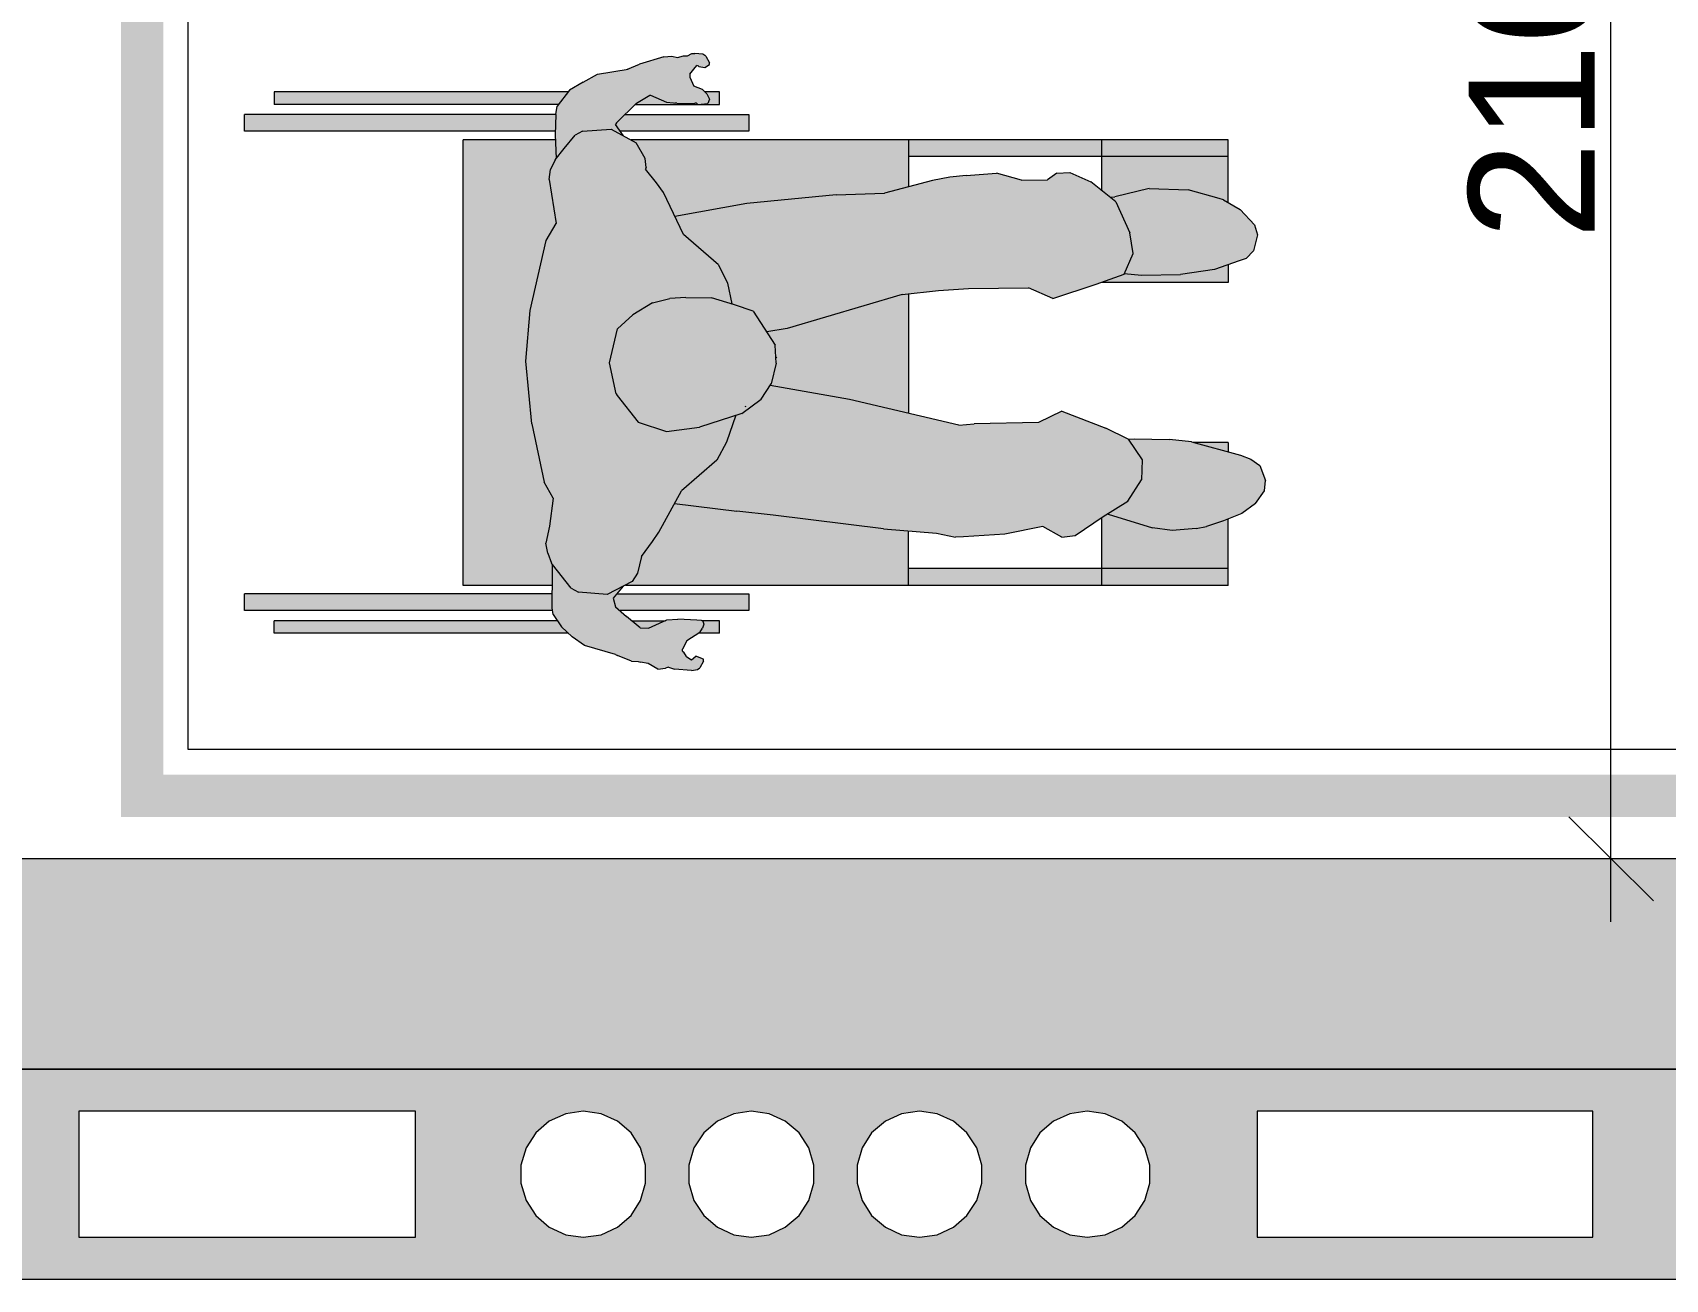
# Model space of a CAD drawing. Header units: millimetres. Extents: x 5493291 to 5652041, y -5155064 to -5098765.
# Drawn here: x 5600001 to 5601944, y -5118491 to -5117009 of the extents above; entities that cross this region are included whole.
import ezdxf

# ---------------------------------------------------------------- set-up
doc = ezdxf.new("R2010")
doc.units = ezdxf.units.MM
doc.header["$MEASUREMENT"] = 0
doc.layers.add('Drawing & Figure', color=7, linetype='Continuous')
doc.layers.add('Drawing & Figure_Pen_No__1', color=7, linetype='Continuous', lineweight=13)
doc.layers.add('Drawing & Figure_Pen_No__145', color=7, linetype='Continuous', lineweight=13, true_color=0x0077b0)
doc.layers.add('Drawing & Figure_Pen_No__62', color=7, linetype='Continuous', lineweight=13, true_color=0xaaaaaa)
doc.styles.add('GENERATED_STYLE_2', font='arial.ttf')

msp = doc.modelspace()

# ---------------------------------------------------------------- hatches: boundary and pattern name
at = {"layer": 'Drawing & Figure', "linetype": 'Continuous', "lineweight": 0, "true_color": 0x7f7f7f}
msp.add_hatch(color=8, dxfattribs=at).paths.add_polyline_path([(5599805.7, -5118241.4), (5602856, -5118241.4), (5602856, -5117991.4), (5599805.7, -5117991.4)])
at = {"layer": 'Drawing & Figure_Pen_No__1', "linetype": 'Continuous', "lineweight": 0, "true_color": 0x000000}
msp.add_hatch(color=18, dxfattribs=at).paths.add_polyline_path([(5600105.7, -5117941.4), (5602556, -5117941.4), (5602556, -5117741.4), (5602506.1, -5117741.4), (5602506.1, -5117891.4), (5600156.2, -5117891.4), (5600156.2, -5115991.3), (5602506.1, -5115991.3), (5602506.1, -5116141.3), (5602556, -5116141.3), (5602556, -5115941.3), (5600105.7, -5115941.3)])
at = {"layer": 'Drawing & Figure_Pen_No__1', "linetype": 'Continuous', "lineweight": 0, "true_color": 0xffffff}
for points in [[(5600764.4, -5117765.6), (5600784.6, -5117767.3), (5600791.8, -5117766.2), (5600794.7, -5117764.1), (5600798.9, -5117756.4), (5600798.9, -5117753.9), (5600790, -5117750.5), (5600784.6, -5117754.8), (5600784.1, -5117754.4), (5600778.7, -5117750.8), (5600775.7, -5117745.6), (5600774, -5117744.5), (5600774, -5117742.1), (5600779.3, -5117731.9), (5600794.7, -5117722.3), (5600797.7, -5117716.9), (5600799.5, -5117712.3), (5600798.3, -5117708.5), (5600796.5, -5117707.7), (5600791.2, -5117707.5), (5600768.6, -5117706.2), (5600755.5, -5117707.3), (5600733.6, -5117717.2), (5600723.5, -5117716.7), (5600707.4, -5117703.1), (5600694.4, -5117691.6), (5600691.4, -5117681.3), (5600703.3, -5117667), (5600714, -5117661.4), (5600720.5, -5117651.5), (5600725.2, -5117631.6), (5600738.3, -5117614), (5600746, -5117603), (5600764.4, -5117568.6), (5600838.7, -5117577.9), (5600882.1, -5117582.8), (5601013.3, -5117598.8), (5601076.3, -5117603.9), (5601098.9, -5117608.6), (5601108.4, -5117608.2), (5601157.7, -5117605.1), (5601202.8, -5117596.3), (5601225.4, -5117608.7), (5601241.4, -5117606.7), (5601274.7, -5117584.4), (5601279.5, -5117581.4), (5601280.7, -5117581.5), (5601333.5, -5117597.8), (5601356.7, -5117601), (5601385.2, -5117598.6), (5601397.7, -5117596.1), (5601417.9, -5117589.3), (5601439.8, -5117580.7), (5601455.9, -5117568.9), (5601466.6, -5117553.8), (5601467.8, -5117541.3), (5601461.2, -5117523.4), (5601450.5, -5117515.9), (5601438.1, -5117511.4), (5601379.9, -5117495.4), (5601353.7, -5117492.6), (5601311.5, -5117491.9), (5601304.4, -5117492.2), (5601277.7, -5117479.1), (5601225.4, -5117459), (5601197.5, -5117472.3), (5601120.9, -5117474), (5601103, -5117475.5), (5600972.9, -5117445.2), (5600878.5, -5117428.5), (5600879.7, -5117426.3), (5600885.6, -5117401.7), (5600884.4, -5117380.5), (5600874.3, -5117364.8), (5600898.7, -5117360.6), (5601035.3, -5117320.2), (5601078.7, -5117315.4), (5601114.3, -5117313.1), (5601185.6, -5117312.1), (5601214.7, -5117325.1), (5601266.4, -5117308.1), (5601299.7, -5117295.9), (5601299.7, -5117295.3), (5601320.4, -5117297.4), (5601366.8, -5117296.5), (5601407.2, -5117290.6), (5601436.3, -5117280.1), (5601444.6, -5117277.2), (5601453.5, -5117268.1), (5601458.3, -5117249.1), (5601454.7, -5117237.3), (5601437.5, -5117219.2), (5601417.9, -5117207.7), (5601412.5, -5117206), (5601375.7, -5117195.6), (5601329.4, -5117194.3), (5601288.4, -5117203.9), (5601283, -5117204.5), (5601259.9, -5117186.1), (5601234.9, -5117175.2), (5601219.5, -5117176), (5601208.2, -5117183.9), (5601177.3, -5117184.1), (5601147.6, -5117176), (5601111.4, -5117178.6), (5601092.3, -5117180.6), (5601071.6, -5117184.5), (5601014.5, -5117199.7), (5600956.9, -5117201.7), (5600850.6, -5117211.9), (5600765, -5117227.3), (5600751.4, -5117198.8), (5600743.1, -5117187.3), (5600730, -5117171.1), (5600730.6, -5117169.1), (5600729.4, -5117158.4), (5600718.7, -5117139.7), (5600703.9, -5117131.7), (5600694.4, -5117118.1), (5600695.5, -5117116.1), (5600719.3, -5117092.5), (5600735.3, -5117083.2), (5600735.9, -5117083.2), (5600754.9, -5117091.3), (5600771.6, -5117093), (5600788.8, -5117092.8), (5600790.6, -5117092.7), (5600792.4, -5117094.1), (5600804.2, -5117093), (5600806, -5117087.8), (5600803.1, -5117081.4), (5600797.7, -5117076.6), (5600787.6, -5117072.5), (5600782.9, -5117061.7), (5600782.9, -5117058.3), (5600782.9, -5117058.3), (5600787.6, -5117052.4), (5600791.2, -5117047.9), (5600791.8, -5117048.1), (5600792.4, -5117047.8), (5600793.6, -5117048.9), (5600800.7, -5117050.1), (5600806, -5117046.7), (5600806, -5117044.7), (5600801.9, -5117036.9), (5600798.3, -5117034.4), (5600788.8, -5117033.7), (5600785.2, -5117033.6), (5600779.9, -5117036.6), (5600775.1, -5117036.3), (5600768, -5117038.4), (5600768, -5117038.4), (5600761.5, -5117036.6), (5600752, -5117037.7), (5600722.9, -5117046.4), (5600708.6, -5117052.4), (5600673, -5117058.3), (5600655.7, -5117067.8), (5600639.7, -5117077.2), (5600624.9, -5117096.2), (5600623.1, -5117106), (5600622.5, -5117130.5), (5600623.7, -5117158.3), (5600622.5, -5117159.9), (5600617.1, -5117171.4), (5600615.3, -5117183.4), (5600623.7, -5117235.7), (5600611.8, -5117256.1), (5600592.8, -5117339.3), (5600587.4, -5117399.3), (5600594.6, -5117474.1), (5600609.4, -5117543.2), (5600620.1, -5117562.4), (5600615.9, -5117595.9), (5600611.2, -5117616), (5600613.6, -5117628), (5600618.3, -5117639.6), (5600619.5, -5117641.4), (5600619.5, -5117651.2), (5600618.9, -5117693), (5600620.1, -5117700.8), (5600630.2, -5117715.4), (5600642.7, -5117727.2), (5600657.5, -5117737.8), (5600694.4, -5117748.2), (5600696.7, -5117749.4), (5600713.4, -5117756.3), (5600721.1, -5117756.6), (5600724.1, -5117757.6), (5600733, -5117759.2), (5600744.8, -5117765.6), (5600753.8, -5117764.6), (5600757.3, -5117763.3)], [(5600288, -5117094.1), (5600817.9, -5117094.1), (5600817.9, -5117079.1), (5600288, -5117079.1)], [(5600853, -5117126.1), (5600853, -5117106.1), (5600253, -5117106.1), (5600253, -5117126.1)], [(5600513.2, -5117666.1), (5601043, -5117666.1), (5601043, -5117136.1), (5600513.2, -5117136.1)], [(5601043, -5117156.1), (5601272.9, -5117156.1), (5601272.9, -5117136.1), (5601043, -5117136.1)], [(5601423.2, -5117136.1), (5601272.9, -5117136.1), (5601272.9, -5117306.1), (5601423.2, -5117306.1)], [(5601423.2, -5117496.1), (5601272.9, -5117496.1), (5601272.9, -5117666.1), (5601423.2, -5117666.1)], [(5601272.9, -5117666.1), (5601272.9, -5117646.1), (5601043, -5117646.1), (5601043, -5117666.1)], [(5600853, -5117696.1), (5600853, -5117676.1), (5600253, -5117676.1), (5600253, -5117696.1)], [(5600288, -5117723.1), (5600817.9, -5117723.1), (5600817.9, -5117708.1), (5600288, -5117708.1)]]:
    msp.add_hatch(color=7, dxfattribs=at).paths.add_polyline_path(points)
at = {"layer": 'Drawing & Figure_Pen_No__1', "linetype": 'Continuous', "lineweight": 0, "true_color": 0x000000}
h = msp.add_hatch(color=18, dxfattribs=at)
h.paths.add_polyline_path([(5599556.2, -5118241.4), (5599556.2, -5118491.4), (5602856, -5118491.4), (5602856, -5118241.4)])
h.paths.add_polyline_path([(5600055.8, -5118441.4), (5600055.8, -5118291.4), (5600456.2, -5118291.4), (5600456.2, -5118441.4)], flags=0)
h.paths.add_polyline_path([(5600588, -5118397.5), (5600581.5, -5118377.1), (5600581.5, -5118355.7), (5600588, -5118335.2), (5600599.3, -5118317.3), (5600615.3, -5118303.3), (5600635, -5118294.4), (5600655.7, -5118291.4), (5600677.1, -5118294.4), (5600696.7, -5118303.3), (5600712.8, -5118317.3), (5600724.1, -5118335.2), (5600730, -5118355.7), (5600730, -5118377.1), (5600724.1, -5118397.5), (5600712.8, -5118415.5), (5600696.7, -5118429.5), (5600677.1, -5118438.4), (5600655.7, -5118441.4), (5600635, -5118438.4), (5600615.3, -5118429.5), (5600599.3, -5118415.5)], flags=0)
h.paths.add_polyline_path([(5600781.7, -5118377.1), (5600781.7, -5118355.7), (5600787.6, -5118335.2), (5600799.5, -5118317.3), (5600815.5, -5118303.3), (5600835.1, -5118294.4), (5600855.9, -5118291.4), (5600877.3, -5118294.4), (5600896.3, -5118303.3), (5600913, -5118317.3), (5600924.2, -5118335.2), (5600930.2, -5118355.7), (5600930.2, -5118377.1), (5600924.2, -5118397.5), (5600913, -5118415.5), (5600896.3, -5118429.5), (5600877.3, -5118438.4), (5600855.9, -5118441.4), (5600835.1, -5118438.4), (5600815.5, -5118429.5), (5600799.5, -5118415.5), (5600787.6, -5118397.5)], flags=0)
h.paths.add_polyline_path([(5600981.9, -5118377.1), (5600981.9, -5118355.7), (5600987.8, -5118335.2), (5600999.1, -5118317.3), (5601015.7, -5118303.3), (5601034.7, -5118294.4), (5601056.1, -5118291.4), (5601076.9, -5118294.4), (5601096.5, -5118303.3), (5601112.5, -5118317.3), (5601124.4, -5118335.2), (5601130.4, -5118355.7), (5601130.4, -5118377.1), (5601124.4, -5118397.5), (5601112.5, -5118415.5), (5601096.5, -5118429.5), (5601076.9, -5118438.4), (5601056.1, -5118441.4), (5601034.7, -5118438.4), (5601015.7, -5118429.5), (5600999.1, -5118415.5), (5600987.8, -5118397.5)], flags=0)
h.paths.add_polyline_path([(5601182, -5118377.1), (5601182, -5118355.7), (5601188, -5118335.2), (5601199.3, -5118317.3), (5601215.3, -5118303.3), (5601234.9, -5118294.4), (5601255.7, -5118291.4), (5601277.1, -5118294.4), (5601296.7, -5118303.3), (5601312.7, -5118317.3), (5601324, -5118335.2), (5601330, -5118355.7), (5601330, -5118377.1), (5601324, -5118397.5), (5601312.7, -5118415.5), (5601296.7, -5118429.5), (5601277.1, -5118438.4), (5601255.7, -5118441.4), (5601234.9, -5118438.4), (5601215.3, -5118429.5), (5601199.3, -5118415.5), (5601188, -5118397.5)], flags=0)
h.paths.add_polyline_path([(5601457.7, -5118291.4), (5601857.4, -5118291.4), (5601857.4, -5118441.4), (5601457.7, -5118441.4)], flags=0)
h.paths.add_polyline_path([(5601957.8, -5118441.4), (5601957.8, -5118291.4), (5602357.6, -5118291.4), (5602357.6, -5118441.4)], flags=0)

# ---------------------------------------------------------------- linework, layer by layer
at = {"layer": 'Drawing & Figure_Pen_No__1', "color": 7, "linetype": 'Continuous', "lineweight": 13}
for points in [[(5601878.8, -5117991.4), (5601878.8, -5115891.3)], [(5600185.9, -5117861.4), (5600185.9, -5116021.3)], [(5602336.2, -5117861.4), (5600185.9, -5117861.4)], [(5602856, -5117991.4), (5599805.7, -5117991.4)], [(5601972.7, -5117991.4), (5601785.6, -5117991.4)], [(5601878.8, -5118066.4), (5601878.8, -5117991.4)], [(5602856, -5118241.4), (5599556.2, -5118241.4)], [(5599556.2, -5118241.4), (5602856, -5118241.4)], [(5600456.2, -5118291.4), (5600055.8, -5118291.4)], [(5600055.8, -5118291.4), (5600055.8, -5118441.4)], [(5600456.2, -5118441.4), (5600456.2, -5118291.4)], [(5600635, -5118294.4), (5600615.3, -5118303.3)], [(5600655.7, -5118291.4), (5600635, -5118294.4)], [(5600677.1, -5118294.4), (5600655.7, -5118291.4)], [(5600696.7, -5118303.3), (5600677.1, -5118294.4)], [(5600835.1, -5118294.4), (5600815.5, -5118303.3)], [(5600855.9, -5118291.4), (5600835.1, -5118294.4)], [(5600877.3, -5118294.4), (5600855.9, -5118291.4)], [(5600896.3, -5118303.3), (5600877.3, -5118294.4)], [(5601034.7, -5118294.4), (5601015.7, -5118303.3)], [(5601056.1, -5118291.4), (5601034.7, -5118294.4)], [(5601076.9, -5118294.4), (5601056.1, -5118291.4)], [(5601096.5, -5118303.3), (5601076.9, -5118294.4)], [(5601234.9, -5118294.4), (5601215.3, -5118303.3)], [(5601255.7, -5118291.4), (5601234.9, -5118294.4)], [(5601277.1, -5118294.4), (5601255.7, -5118291.4)], [(5601296.7, -5118303.3), (5601277.1, -5118294.4)], [(5601857.4, -5118291.4), (5601457.7, -5118291.4)], [(5601457.7, -5118291.4), (5601457.7, -5118441.4)], [(5601857.4, -5118441.4), (5601857.4, -5118291.4)], [(5600615.3, -5118303.3), (5600599.3, -5118317.3)], [(5600712.8, -5118317.3), (5600696.7, -5118303.3)], [(5600815.5, -5118303.3), (5600799.5, -5118317.3)], [(5600913, -5118317.3), (5600896.3, -5118303.3)], [(5601015.7, -5118303.3), (5600999.1, -5118317.3)], [(5601112.5, -5118317.3), (5601096.5, -5118303.3)], [(5601215.3, -5118303.3), (5601199.3, -5118317.3)], [(5601312.7, -5118317.3), (5601296.7, -5118303.3)], [(5600599.3, -5118317.3), (5600588, -5118335.2)], [(5600724.1, -5118335.2), (5600712.8, -5118317.3)], [(5600799.5, -5118317.3), (5600787.6, -5118335.2)], [(5600924.2, -5118335.2), (5600913, -5118317.3)], [(5600999.1, -5118317.3), (5600987.8, -5118335.2)], [(5601124.4, -5118335.2), (5601112.5, -5118317.3)], [(5601199.3, -5118317.3), (5601188, -5118335.2)], [(5601324, -5118335.2), (5601312.7, -5118317.3)], [(5600588, -5118335.2), (5600581.5, -5118355.7)], [(5600730, -5118355.7), (5600724.1, -5118335.2)], [(5600787.6, -5118335.2), (5600781.7, -5118355.7)], [(5600930.2, -5118355.7), (5600924.2, -5118335.2)], [(5600987.8, -5118335.2), (5600981.9, -5118355.7)], [(5601130.4, -5118355.7), (5601124.4, -5118335.2)], [(5601188, -5118335.2), (5601182, -5118355.7)], [(5601330, -5118355.7), (5601324, -5118335.2)], [(5600581.5, -5118355.7), (5600581.5, -5118377.1)], [(5600730, -5118377.1), (5600730, -5118355.7)], [(5600781.7, -5118355.7), (5600781.7, -5118377.1)], [(5600930.2, -5118377.1), (5600930.2, -5118355.7)], [(5600981.9, -5118355.7), (5600981.9, -5118377.1)], [(5601130.4, -5118377.1), (5601130.4, -5118355.7)], [(5601182, -5118355.7), (5601182, -5118377.1)], [(5601330, -5118377.1), (5601330, -5118355.7)], [(5600581.5, -5118377.1), (5600588, -5118397.5)], [(5600724.1, -5118397.5), (5600730, -5118377.1)], [(5600781.7, -5118377.1), (5600787.6, -5118397.5)], [(5600924.2, -5118397.5), (5600930.2, -5118377.1)], [(5600981.9, -5118377.1), (5600987.8, -5118397.5)], [(5601124.4, -5118397.5), (5601130.4, -5118377.1)], [(5601182, -5118377.1), (5601188, -5118397.5)], [(5601324, -5118397.5), (5601330, -5118377.1)], [(5600588, -5118397.5), (5600599.3, -5118415.5)], [(5600712.8, -5118415.5), (5600724.1, -5118397.5)], [(5600787.6, -5118397.5), (5600799.5, -5118415.5)], [(5600913, -5118415.5), (5600924.2, -5118397.5)], [(5600987.8, -5118397.5), (5600999.1, -5118415.5)], [(5601112.5, -5118415.5), (5601124.4, -5118397.5)], [(5601188, -5118397.5), (5601199.3, -5118415.5)], [(5601312.7, -5118415.5), (5601324, -5118397.5)], [(5600599.3, -5118415.5), (5600615.3, -5118429.5)], [(5600615.3, -5118429.5), (5600635, -5118438.4)], [(5600677.1, -5118438.4), (5600696.7, -5118429.5)], [(5600696.7, -5118429.5), (5600712.8, -5118415.5)], [(5600799.5, -5118415.5), (5600815.5, -5118429.5)], [(5600815.5, -5118429.5), (5600835.1, -5118438.4)], [(5600877.3, -5118438.4), (5600896.3, -5118429.5)], [(5600896.3, -5118429.5), (5600913, -5118415.5)], [(5600999.1, -5118415.5), (5601015.7, -5118429.5)], [(5601015.7, -5118429.5), (5601034.7, -5118438.4)], [(5601076.9, -5118438.4), (5601096.5, -5118429.5)], [(5601096.5, -5118429.5), (5601112.5, -5118415.5)], [(5601199.3, -5118415.5), (5601215.3, -5118429.5)], [(5601215.3, -5118429.5), (5601234.9, -5118438.4)], [(5601277.1, -5118438.4), (5601296.7, -5118429.5)], [(5601296.7, -5118429.5), (5601312.7, -5118415.5)], [(5600055.8, -5118441.4), (5600456.2, -5118441.4)], [(5600635, -5118438.4), (5600655.7, -5118441.4)], [(5600655.7, -5118441.4), (5600677.1, -5118438.4)], [(5600835.1, -5118438.4), (5600855.9, -5118441.4)], [(5600855.9, -5118441.4), (5600877.3, -5118438.4)], [(5601034.7, -5118438.4), (5601056.1, -5118441.4)], [(5601056.1, -5118441.4), (5601076.9, -5118438.4)], [(5601234.9, -5118438.4), (5601255.7, -5118441.4)], [(5601255.7, -5118441.4), (5601277.1, -5118438.4)], [(5601457.7, -5118441.4), (5601857.4, -5118441.4)], [(5599556.2, -5118491.4), (5602856, -5118491.4)]]:
    msp.add_lwpolyline(points, dxfattribs=at)
at = {"layer": 'Drawing & Figure_Pen_No__145', "color": 144, "linetype": 'Continuous', "lineweight": 13, "true_color": 0x0077b0}
msp.add_lwpolyline([(5601828.9, -5117941.4), (5601929.3, -5118041.4)], dxfattribs=at)
at = {"layer": 'Drawing & Figure_Pen_No__62', "color": 253, "linetype": 'Continuous', "lineweight": 13, "true_color": 0xaaaaaa}
for points in [[(5600708.6, -5117052.4), (5600722.9, -5117046.4)], [(5600752, -5117037.7), (5600722.9, -5117046.4)], [(5600752, -5117037.7), (5600761.5, -5117036.6)], [(5600761.5, -5117036.6), (5600768, -5117038.4)], [(5600768, -5117038.5), (5600775.1, -5117036.3)], [(5600768, -5117038.5), (5600768, -5117038.4)], [(5600775.1, -5117036.3), (5600779.9, -5117036.5)], [(5600779.9, -5117036.5), (5600785.2, -5117033.6)], [(5600785.2, -5117033.6), (5600788.8, -5117033.7)], [(5600787.6, -5117052.4), (5600791.2, -5117047.9)], [(5600798.3, -5117034.4), (5600788.8, -5117033.7)], [(5600791.8, -5117048.1), (5600791.2, -5117047.9)], [(5600791.8, -5117048.1), (5600792.4, -5117047.8)], [(5600792.4, -5117047.8), (5600793.6, -5117048.9)], [(5600793.6, -5117048.9), (5600800.7, -5117050.1)], [(5600801.9, -5117036.9), (5600798.3, -5117034.4)], [(5600800.7, -5117050.1), (5600806, -5117046.7)], [(5600801.9, -5117036.9), (5600806, -5117044.7)], [(5600806, -5117046.7), (5600806, -5117044.7)], [(5600655.7, -5117067.8), (5600639.7, -5117077.2)], [(5600655.7, -5117067.8), (5600673, -5117058.3)], [(5600673, -5117058.3), (5600709.2, -5117052.3)], [(5600782.9, -5117058.3), (5600787.6, -5117052.4)], [(5600782.9, -5117058.3), (5600782.9, -5117061.7)], [(5600782.9, -5117058.3), (5600782.9, -5117058.3)], [(5600782.9, -5117061.7), (5600787.6, -5117072.5)], [(5600637.9, -5117079.1), (5600288, -5117079.1)], [(5600288, -5117079.1), (5600288, -5117094.1)], [(5600639.7, -5117077.2), (5600624.9, -5117096.2)], [(5600719.3, -5117092.5), (5600735.3, -5117083.2)], [(5600735.3, -5117083.2), (5600735.9, -5117083.2)], [(5600735.9, -5117083.2), (5600754.9, -5117091.3)], [(5600797.7, -5117076.6), (5600787.6, -5117072.5)], [(5600803.1, -5117081.4), (5600797.7, -5117076.6)], [(5600817.9, -5117079.1), (5600800.7, -5117079.1)], [(5600803.1, -5117081.4), (5600806, -5117087.8)], [(5600806, -5117087.8), (5600804.2, -5117093)], [(5600817.9, -5117094.1), (5600817.9, -5117079.1)], [(5600253, -5117126.1), (5600253, -5117106.1)], [(5600623.1, -5117106.1), (5600253, -5117106.1)], [(5600626.6, -5117094.1), (5600288, -5117094.1)], [(5600623.1, -5117106), (5600622.5, -5117130.5)], [(5600623.1, -5117106), (5600624.9, -5117096.2)], [(5600695.5, -5117116.1), (5600719.3, -5117092.5)], [(5600705.6, -5117106.1), (5600853, -5117106.1)], [(5600717.5, -5117094.1), (5600817.9, -5117094.1)], [(5600754.9, -5117091.3), (5600771.6, -5117093)], [(5600767.4, -5117092.6), (5600765, -5117092.6)], [(5600771.6, -5117093), (5600788.8, -5117092.8)], [(5600790.6, -5117092.7), (5600788.8, -5117092.8)], [(5600790.6, -5117092.7), (5600792.4, -5117094.1)], [(5600792.4, -5117094.1), (5600804.2, -5117093)], [(5600853, -5117106.1), (5600853, -5117126.1)], [(5600622.5, -5117126.1), (5600253, -5117126.1)], [(5600655.1, -5117125.8), (5600646.2, -5117130.6)], [(5600655.1, -5117125.8), (5600689, -5117123.7)], [(5600689, -5117123.7), (5600718.7, -5117139.7)], [(5600695.5, -5117116.1), (5600694.4, -5117118.1)], [(5600703.9, -5117131.7), (5600694.4, -5117118.1)], [(5600853, -5117126.1), (5600699.7, -5117126.1)], [(5600513.2, -5117666.1), (5600513.2, -5117136.1)], [(5600623.1, -5117136.1), (5600513.2, -5117136.1)], [(5600622.5, -5117130.5), (5600623.7, -5117158.3)], [(5600622.5, -5117159.9), (5600633.2, -5117146.5)], [(5600633.2, -5117146.5), (5600646.2, -5117130.6)], [(5601423.2, -5117136.1), (5600712.8, -5117136.1)], [(5600729.4, -5117158.4), (5600718.7, -5117139.7)], [(5601043, -5117136.1), (5601043, -5117192)], [(5601272.9, -5117196.8), (5601272.9, -5117136.1)], [(5601423.2, -5117210.9), (5601423.2, -5117136.1)], [(5600622.5, -5117159.9), (5600617.1, -5117171.4)], [(5600730.6, -5117169.1), (5600729.4, -5117158.4)], [(5601423.2, -5117156.1), (5601043, -5117156.1)], [(5600615.3, -5117183.4), (5600617.1, -5117171.4)], [(5600615.3, -5117183.4), (5600623.7, -5117235.7)], [(5600730.6, -5117169.1), (5600730, -5117171.1)], [(5600743.1, -5117187.3), (5600730, -5117171.1)], [(5601071.6, -5117184.5), (5601014.5, -5117199.8)], [(5601092.3, -5117180.6), (5601071.6, -5117184.5)], [(5601111.4, -5117178.6), (5601092.3, -5117180.6)], [(5601111.4, -5117178.6), (5601147.6, -5117176)], [(5601177.3, -5117184.1), (5601147.6, -5117176)], [(5601177.3, -5117184.1), (5601208.2, -5117183.9)], [(5601219.5, -5117176), (5601208.2, -5117183.9)], [(5601219.5, -5117176), (5601234.9, -5117175.2)], [(5601234.9, -5117175.2), (5601259.9, -5117186.1)], [(5601289.6, -5117209.9), (5601259.9, -5117186.1)], [(5600751.4, -5117198.8), (5600743.1, -5117187.3)], [(5600775.1, -5117248.8), (5600751.4, -5117198.8)], [(5600956.9, -5117201.7), (5600850.6, -5117211.9)], [(5600956.9, -5117201.7), (5601014.5, -5117199.8)], [(5601283, -5117204.5), (5601288.4, -5117203.9)], [(5601329.4, -5117194.3), (5601288.4, -5117203.9)], [(5601329.4, -5117194.3), (5601375.7, -5117195.6)], [(5601412.5, -5117206), (5601375.7, -5117195.6)], [(5601417.9, -5117207.7), (5601412.5, -5117206)], [(5600850.6, -5117211.9), (5600765, -5117227.3)], [(5601289.6, -5117209.9), (5601306.2, -5117246.8)], [(5601416.7, -5117207.3), (5601416.7, -5117207.4)], [(5601417.9, -5117207.7), (5601437.5, -5117219.2)], [(5601437.5, -5117219.2), (5601454.7, -5117237.2)], [(5600611.8, -5117256.1), (5600623.7, -5117235.7)], [(5601454.7, -5117237.2), (5601458.3, -5117249.1)], [(5600592.8, -5117339.3), (5600611.8, -5117256.1)], [(5600816.7, -5117284.8), (5600775.1, -5117248.8)], [(5601310.4, -5117271.5), (5601306.2, -5117246.8)], [(5601458.3, -5117249.1), (5601453.5, -5117268.1)], [(5601299.7, -5117295.9), (5601310.4, -5117271.5)], [(5601436.3, -5117280.1), (5601407.2, -5117290.6)], [(5601444.6, -5117277.2), (5601436.3, -5117280.1)], [(5601453.5, -5117268.1), (5601444.6, -5117277.2)], [(5600816.7, -5117284.8), (5600827.4, -5117306.7)], [(5601266.4, -5117308.1), (5601299.7, -5117295.9)], [(5601299.7, -5117295.3), (5601320.4, -5117297.4)], [(5601320.4, -5117297.4), (5601366.8, -5117296.5)], [(5601407.2, -5117290.6), (5601366.8, -5117296.5)], [(5601423.2, -5117284.8), (5601423.2, -5117306.1)], [(5600827.4, -5117306.7), (5600832.8, -5117331.5)], [(5601035.3, -5117320.2), (5600898.7, -5117360.6)], [(5601035.3, -5117320.2), (5601078.7, -5117315.4)], [(5601043, -5117319.3), (5601043, -5117461.5)], [(5601078.7, -5117315.4), (5601114.3, -5117313.1)], [(5601114.3, -5117313.1), (5601185.6, -5117312.1)], [(5601214.7, -5117325.1), (5601185.6, -5117312.1)], [(5601214.7, -5117325.1), (5601266.4, -5117308.1)], [(5601272.9, -5117306.1), (5601272.9, -5117305.6)], [(5601423.2, -5117306.1), (5601272.9, -5117306.1)], [(5600587.4, -5117399.3), (5600592.8, -5117339.3)], [(5600738.3, -5117330.2), (5600715.1, -5117344.3)], [(5600738.3, -5117330.2), (5600759.1, -5117325)], [(5600778.1, -5117323.7), (5600759.1, -5117325)], [(5600778.1, -5117323.7), (5600808.4, -5117324.2)], [(5600835.7, -5117332.4), (5600808.4, -5117324.2)], [(5600858.3, -5117340.2), (5600835.7, -5117332.4)], [(5600858.3, -5117340.2), (5600884.4, -5117380.5)], [(5600687.2, -5117401.6), (5600696.7, -5117361)], [(5600696.7, -5117361), (5600715.1, -5117344.3)], [(5600898.7, -5117360.6), (5600874.3, -5117364.8)], [(5600885.6, -5117401.7), (5600884.4, -5117380.5)], [(5600594.6, -5117474.1), (5600587.4, -5117399.3)], [(5600885, -5117394.5), (5600886.2, -5117395)], [(5600694.9, -5117438.4), (5600687.2, -5117401.6)], [(5600885.6, -5117401.7), (5600879.7, -5117426.3)], [(5600694.9, -5117438.4), (5600696.1, -5117440.5)], [(5600867.8, -5117444.6), (5600879.7, -5117426.3)], [(5600972.9, -5117445.2), (5600878.5, -5117428.5)], [(5600696.1, -5117440.5), (5600721.1, -5117471.9)], [(5600844.6, -5117461.6), (5600867.8, -5117444.6)], [(5600849.4, -5117453.4), (5600848.2, -5117453.7)], [(5601103, -5117475.5), (5600972.9, -5117445.2)], [(5601225.4, -5117459), (5601197.5, -5117472.3)], [(5601225.4, -5117459), (5601277.7, -5117479.1)], [(5600594.6, -5117474.1), (5600609.4, -5117543.2)], [(5600721.1, -5117471.9), (5600754.9, -5117483.3)], [(5600754.9, -5117483.3), (5600794.1, -5117478.1)], [(5600844.6, -5117461.6), (5600794.1, -5117478.1)], [(5600837.5, -5117463.8), (5600826.2, -5117495.8)], [(5601103, -5117475.5), (5601120.9, -5117474)], [(5601197.5, -5117472.3), (5601120.9, -5117474)], [(5600826.2, -5117495.8), (5600814.9, -5117517.4)], [(5601304.4, -5117492.3), (5601277.7, -5117479.1)], [(5601304.4, -5117492.2), (5601311.5, -5117491.9)], [(5601304.4, -5117492.3), (5601321, -5117516.9)], [(5601311.5, -5117491.9), (5601353.7, -5117492.6)], [(5601379.9, -5117495.4), (5601353.7, -5117492.6)], [(5601379.9, -5117495.4), (5601438.1, -5117511.4)], [(5601423.2, -5117496.1), (5601382.2, -5117496.1)], [(5601423.2, -5117496.1), (5601423.2, -5117507.3)], [(5600814.9, -5117517.4), (5600772.8, -5117553.6)], [(5601321, -5117516.9), (5601320.4, -5117540.8)], [(5601438.1, -5117511.4), (5601450.5, -5117515.9)], [(5601450.5, -5117515.9), (5601461.2, -5117523.4)], [(5601461.2, -5117523.4), (5601467.8, -5117541.3)], [(5600620.1, -5117562.4), (5600609.4, -5117543.2)], [(5600746, -5117603), (5600772.8, -5117553.6)], [(5601303.8, -5117565.8), (5601320.4, -5117540.8)], [(5601455.9, -5117568.9), (5601466.6, -5117553.8)], [(5601466.6, -5117553.8), (5601467.8, -5117541.3)], [(5600620.1, -5117562.4), (5600615.9, -5117595.9)], [(5600764.4, -5117568.6), (5600838.7, -5117577.9)], [(5601274.7, -5117584.4), (5601303.8, -5117565.8)], [(5601455.9, -5117568.9), (5601439.8, -5117580.7)], [(5600882.1, -5117582.8), (5600838.7, -5117577.9)], [(5601013.3, -5117598.8), (5600882.1, -5117582.8)], [(5601241.4, -5117606.7), (5601274.7, -5117584.4)], [(5601272.9, -5117666.1), (5601272.9, -5117586.1)], [(5601280.7, -5117581.5), (5601279.5, -5117581.4)], [(5601280.7, -5117581.5), (5601333.5, -5117597.8)], [(5601417.9, -5117589.3), (5601397.7, -5117596.1)], [(5601439.8, -5117580.7), (5601417.9, -5117589.3)], [(5601423.2, -5117666.1), (5601423.2, -5117587.5)], [(5600615.9, -5117595.9), (5600611.2, -5117616)], [(5600725.2, -5117631.6), (5600738.3, -5117614)], [(5600738.3, -5117614), (5600746, -5117603)], [(5601013.3, -5117598.8), (5601076.3, -5117603.9)], [(5601043, -5117666.1), (5601043, -5117601.2)], [(5601076.3, -5117603.9), (5601098.9, -5117608.6)], [(5601108.4, -5117608.2), (5601098.9, -5117608.6)], [(5601157.7, -5117605.1), (5601108.4, -5117608.2)], [(5601202.8, -5117596.2), (5601157.7, -5117605.1)], [(5601225.4, -5117608.7), (5601202.8, -5117596.2)], [(5601225.4, -5117608.7), (5601241.4, -5117606.7)], [(5601356.7, -5117601), (5601333.5, -5117597.8)], [(5601385.2, -5117598.6), (5601356.7, -5117601)], [(5601385.2, -5117598.6), (5601397.7, -5117596.1)], [(5600613.6, -5117628), (5600611.2, -5117616)], [(5600613.6, -5117628), (5600618.3, -5117639.6)], [(5600725.2, -5117631.6), (5600720.5, -5117651.5)], [(5600619.5, -5117641.4), (5600618.3, -5117639.6)], [(5600618.9, -5117693), (5600619.5, -5117651.2)], [(5600641.5, -5117669.3), (5600619.5, -5117641.4)], [(5600619.5, -5117651.2), (5600619.5, -5117641.4)], [(5600720.5, -5117651.5), (5600714, -5117661.4)], [(5601423.2, -5117646.1), (5601043, -5117646.1)], [(5600619.5, -5117666.1), (5600513.2, -5117666.1)], [(5600641.5, -5117669.3), (5600650.4, -5117674.3)], [(5600714, -5117661.4), (5600684.3, -5117676.9)], [(5600703.3, -5117667), (5600691.4, -5117681.3)], [(5601423.2, -5117666.1), (5600706.2, -5117666.1)], [(5600253, -5117696.1), (5600253, -5117676.1)], [(5600618.9, -5117676.1), (5600253, -5117676.1)], [(5600684.3, -5117676.9), (5600650.4, -5117674.3)], [(5600691.4, -5117681.3), (5600694.4, -5117691.6)], [(5600694.4, -5117691.6), (5600707.4, -5117703.1)], [(5600696.1, -5117676.1), (5600853, -5117676.1)], [(5600853, -5117676.1), (5600853, -5117696.1)], [(5600619.5, -5117696.1), (5600253, -5117696.1)], [(5600288, -5117723.1), (5600288, -5117708.1)], [(5600625.4, -5117708.1), (5600288, -5117708.1)], [(5600620.1, -5117700.8), (5600618.9, -5117693)], [(5600620.1, -5117700.8), (5600630.2, -5117715.4)], [(5600853, -5117696.1), (5600699.7, -5117696.1)], [(5600723.5, -5117716.7), (5600707.4, -5117703.1)], [(5600713.4, -5117708.1), (5600753.8, -5117708.1)], [(5600733.6, -5117717.2), (5600755.5, -5117707.3)], [(5600755.5, -5117707.3), (5600768.6, -5117706.2)], [(5600791.2, -5117707.5), (5600768.6, -5117706.2)], [(5600796.5, -5117707.7), (5600791.2, -5117707.5)], [(5600798.3, -5117708.5), (5600796.5, -5117707.7)], [(5600817.9, -5117708.1), (5600797.7, -5117708.1)], [(5600798.3, -5117708.5), (5600799.5, -5117712.3)], [(5600817.9, -5117723.1), (5600817.9, -5117708.1)], [(5600638.5, -5117723.1), (5600288, -5117723.1)], [(5600642.7, -5117727.2), (5600630.2, -5117715.4)], [(5600657.5, -5117737.8), (5600642.7, -5117727.2)], [(5600723.5, -5117716.7), (5600733.6, -5117717.2)], [(5600794.7, -5117722.3), (5600779.3, -5117731.9)], [(5600817.9, -5117723.1), (5600793.6, -5117723.1)], [(5600794.7, -5117722.3), (5600797.7, -5117716.9)], [(5600799.5, -5117712.3), (5600797.7, -5117716.9)], [(5600694.4, -5117748.2), (5600657.5, -5117737.8)], [(5600694.4, -5117748.2), (5600696.7, -5117749.4)], [(5600713.4, -5117756.3), (5600696.7, -5117749.4)], [(5600779.3, -5117731.9), (5600774, -5117742.1)], [(5600774, -5117744.5), (5600774, -5117742.1)], [(5600774, -5117744.5), (5600775.7, -5117745.6)], [(5600778.7, -5117750.8), (5600775.7, -5117745.6)], [(5600784.6, -5117754.8), (5600790, -5117750.5)], [(5600798.9, -5117753.9), (5600790, -5117750.5)], [(5600713.4, -5117756.3), (5600721.1, -5117756.6)], [(5600721.1, -5117756.6), (5600724.1, -5117757.6)], [(5600733, -5117759.2), (5600724.1, -5117757.6)], [(5600744.8, -5117765.6), (5600733, -5117759.2)], [(5600744.8, -5117765.6), (5600753.8, -5117764.6)], [(5600757.3, -5117763.3), (5600753.8, -5117764.6)], [(5600757.3, -5117763.3), (5600764.4, -5117765.6)], [(5600784.6, -5117767.3), (5600764.4, -5117765.6)], [(5600778.7, -5117750.8), (5600784.1, -5117754.4)], [(5600784.1, -5117754.4), (5600784.6, -5117754.8)], [(5600784.6, -5117767.3), (5600791.8, -5117766.2)], [(5600791.8, -5117766.2), (5600794.7, -5117764.1)], [(5600798.9, -5117756.4), (5600794.7, -5117764.1)], [(5600798.9, -5117756.4), (5600798.9, -5117753.9)]]:
    msp.add_lwpolyline(points, dxfattribs=at)

# ---------------------------------------------------------------- texts
at = {"layer": 'Drawing & Figure_Pen_No__1', "color": 7, "linetype": 'Continuous', "lineweight": 13, "insert": (5601861.5, -5117254.8), "char_height": 150.005, "attachment_point": 7, "rotation": 90, "style": 'GENERATED_STYLE_2'}
msp.add_mtext('\\A1;{\\pql;\\fArial|b0|i0|c0|p0;\\W1.000000;210.00}', dxfattribs=at)

doc.saveas('drawing.dxf')
